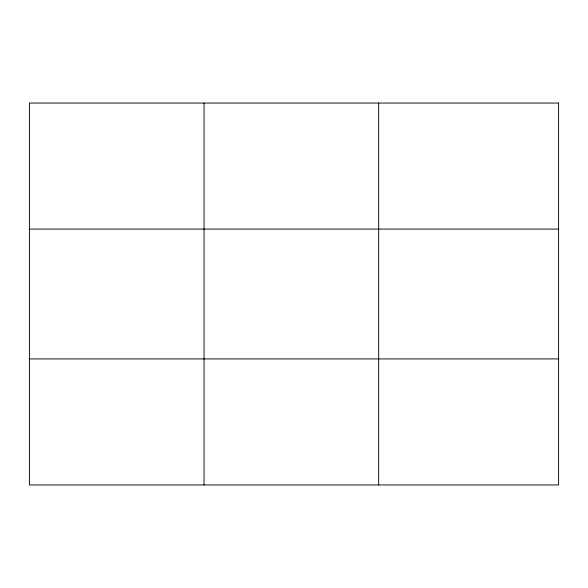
<?xml version="1.0" encoding="UTF-8"?>
<svg xmlns="http://www.w3.org/2000/svg" width="588" height="588" viewBox="0 0 588 588"><rect width="100%" height="100%" fill="white"/><g stroke="black" fill="none" stroke-linecap="round" stroke-linejoin="round"><path stroke-width="0.88" d="M204.036 484.953L204.036 103.047M378.672 484.953L378.672 103.047M29.4 229.077L558.6 229.077M29.4 358.923L558.6 358.923M558.6 103.047L558.6 484.953L29.4 484.953L29.4 103.047L558.6 103.047"/></g></svg>
